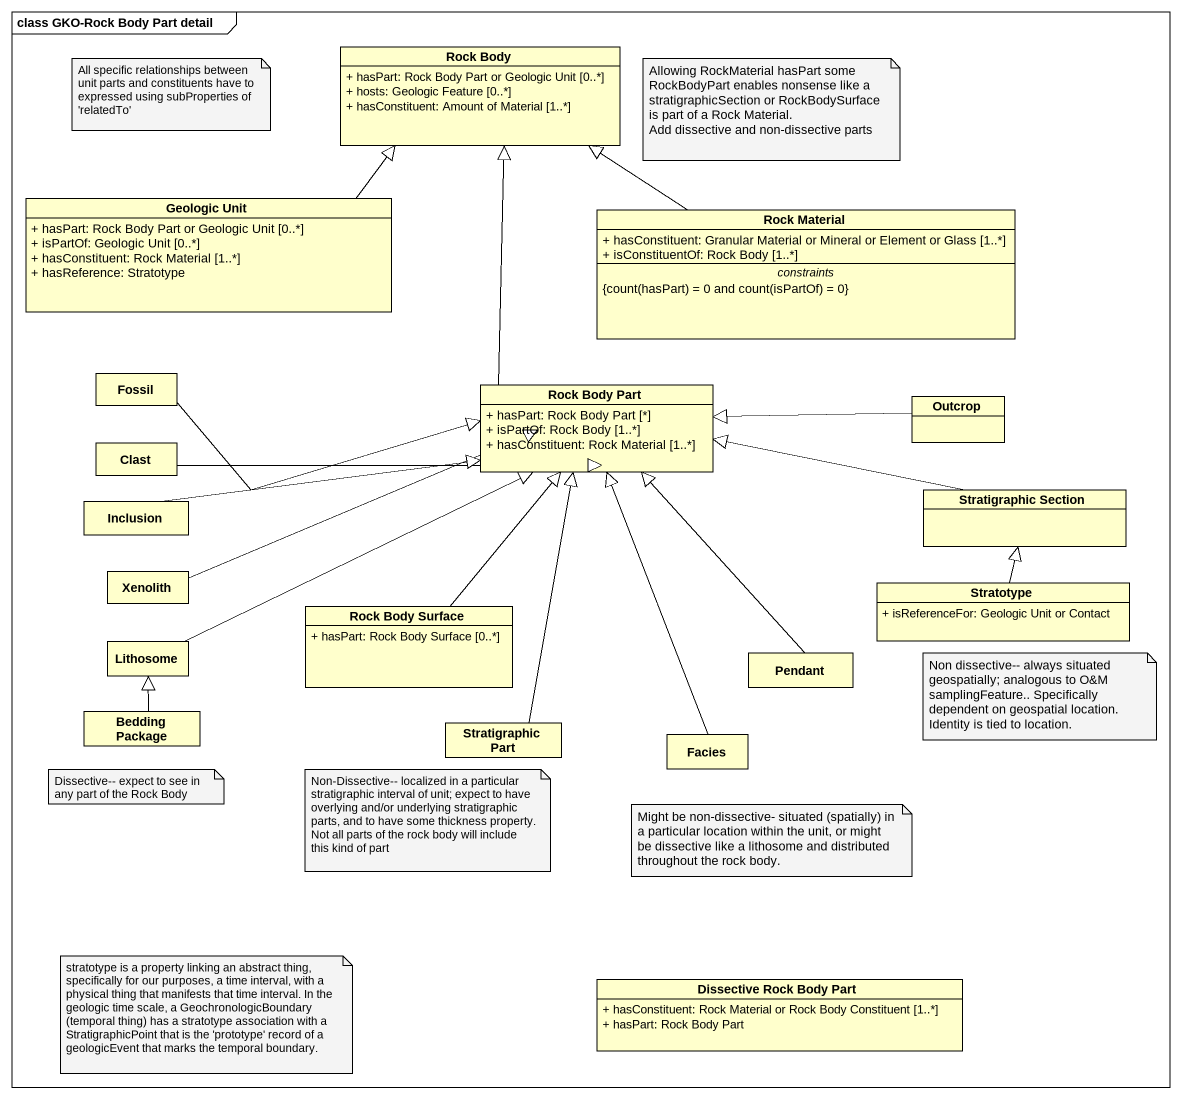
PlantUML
@startuml
mainframe class GKO-Rock Body Part detail
hide circle
hide empty members
skinparam classAttributeIconSize 0
class "Rock Body" as Rock_Body {
  + hasPart: Rock Body Part or Geologic Unit [0..*]
  + hosts: Geologic Feature [0..*]
  + hasConstituent: Amount of Material [1..*]
}
class "Geologic Unit" as Geologic_Unit {
  + hasPart: Rock Body Part or Geologic Unit [0..*]
  + isPartOf: Geologic Unit [0..*]
  + hasConstituent: Rock Material [1..*]
  + hasReference: Stratotype
}
class "Rock Material" as Rock_Material {
  + hasConstituent: Granular Material or Mineral or Element or Glass [1..*]
  + isConstituentOf: Rock Body [1..*]
  -- constraints --
  {field} {count(hasPart) = 0 and count(isPartOf) = 0}
}
class Fossil
class "Rock Body Part" as Rock_Body_Part {
  + hasPart: Rock Body Part [*]
  + isPartOf: Rock Body [1..*]
  + hasConstituent: Rock Material [1..*]
}
class Outcrop
class Clast
class Inclusion
class "Stratigraphic Section" as Stratigraphic_Section
class Xenolith
class "Rock Body Surface" as Rock_Body_Surface {
  + hasPart: Rock Body Surface [0..*]
}
class Stratotype {
  + isReferenceFor: Geologic Unit or Contact
}
class Lithosome
class Pendant
class "Bedding Package" as Bedding_Package
class "Stratigraphic Part" as Stratigraphic_Part
class Facies
class "Dissective Rock Body Part" as Dissective_Rock_Body_Part {
  + hasConstituent: Rock Material or Rock Body Constituent [1..*]
  + hasPart: Rock Body Part
}
Geologic_Unit -right-|> Rock_Body
Rock_Material -left-|> Rock_Body
Fossil -right-|> Rock_Body_Part
Rock_Body_Part -up-|> Rock_Body
Outcrop -left-|> Rock_Body_Part
Clast -right-|> Rock_Body_Part
Inclusion -right-|> Rock_Body_Part
Stratigraphic_Section -left-|> Rock_Body_Part
Xenolith -right-|> Rock_Body_Part
Rock_Body_Surface -up-|> Rock_Body_Part
Stratotype -up-|> Stratigraphic_Section
Lithosome -right-|> Rock_Body_Part
Pendant -up-|> Rock_Body_Part
Bedding_Package -up-|> Lithosome
Stratigraphic_Part -up-|> Rock_Body_Part
Facies -up-|> Rock_Body_Part
note as N1
  All specific relationships between unit parts and constituents have to expressed using subProperties of 'relatedTo'
end note
note as N2
  Allowing RockMaterial hasPart some RockBodyPart enables nonsense like a stratigraphicSection or RockBodySurface is part of a Rock Material.
  Add dissective and non-dissective parts
end note
note as N3
  Non dissective-- always situated geospatially; analogous to O&M samplingFeature.. Specifically dependent on geospatial location. Identity is tied to location.
end note
note as N4
  Dissective-- expect to see in any part of the Rock Body
end note
note as N5
  Non-Dissective-- localized in a particular stratigraphic interval of unit; expect to have overlying and/or underlying stratigraphic parts, and to have some thickness property. Not all parts of the rock body will include this kind of part
end note
note as N6
  Might be non-dissective- situated (spatially) in a particular location within the unit, or might be dissective like a lithosome and distributed throughout the rock body.
end note
note as N7
  stratotype is a property linking an abstract thing, specifically for our purposes, a time interval, with a physical thing that manifests that time interval. In the geologic time scale, a GeochronologicBoundary (temporal thing) has a stratotype association with a StratigraphicPoint that is the 'prototype' record of a geologicEvent that marks the temporal boundary.
end note
@enduml
